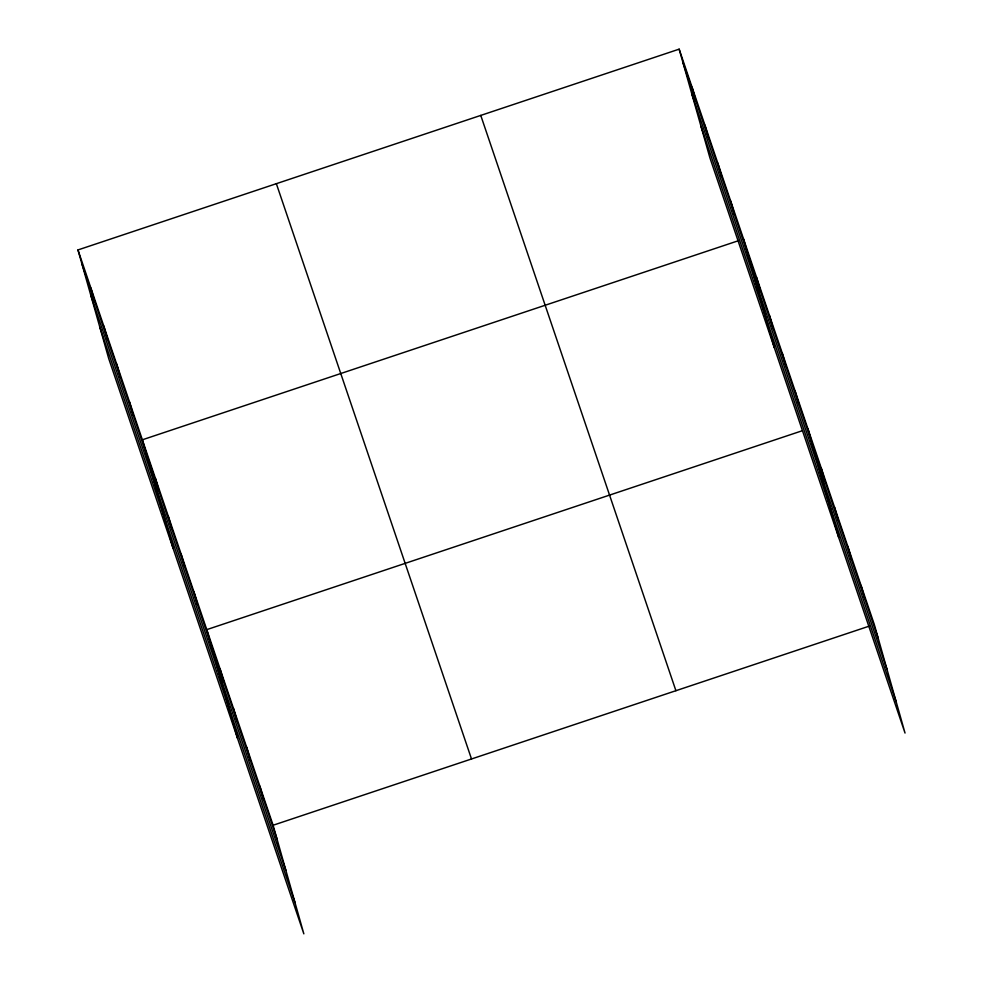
<?xml version="1.0" encoding="UTF-8"?>
<svg xmlns="http://www.w3.org/2000/svg" width="983" height="983" viewBox="0 0 983 983"><rect width="100%" height="100%" fill="white"/><g stroke="black" fill="none" stroke-linecap="round" stroke-linejoin="round"><path stroke-width="1.47" d="M77.964 249.94L273.114 825.241L303.845 933.85L108.708 358.549L77.964 249.94L679.155 49.15L874.292 624.451L905.036 733.06L709.886 157.759L679.155 49.15M739.302 240.417L142.363 439.794L173.106 548.403M802.275 430.738L206.762 629.636L237.493 738.245M273.114 825.241L870.041 625.864M683.013 62.814L878.163 638.114M691.885 94.147L887.035 669.448M701.014 126.426L896.164 701.727M480.761 115.416L675.911 690.705M276.358 183.686L471.508 758.974M81.835 263.604L276.985 838.904M90.706 294.937L285.844 870.238M99.836 327.216L294.986 902.517M861.022 585.327L864.893 598.991M847.751 546.204L851.622 559.868M834.493 507.093L838.352 520.744M821.223 467.969L825.081 481.633M807.952 428.846L838.683 537.455M795.063 390.878L798.933 404.541M782.185 352.909L786.056 366.573M769.308 314.941L773.179 328.605M756.431 276.973L760.301 290.624M743.553 239.004L774.285 347.601M730.676 201.023L734.534 214.687M717.787 163.055L721.657 176.719M704.909 125.087L708.78 138.75M692.032 87.118L695.903 100.782M259.844 786.117L263.714 799.781M246.573 747.006L250.444 760.658M233.303 707.883L237.173 721.547M220.032 668.759L223.903 682.423M193.884 591.668L197.755 605.331M181.007 553.699L184.878 567.363M168.13 515.731L171.988 529.395M155.253 477.763L159.111 491.426M129.486 401.826L133.356 415.477M116.608 363.857L120.479 377.509M103.731 325.877L107.589 339.54M90.854 287.908L94.712 301.572"/></g></svg>
